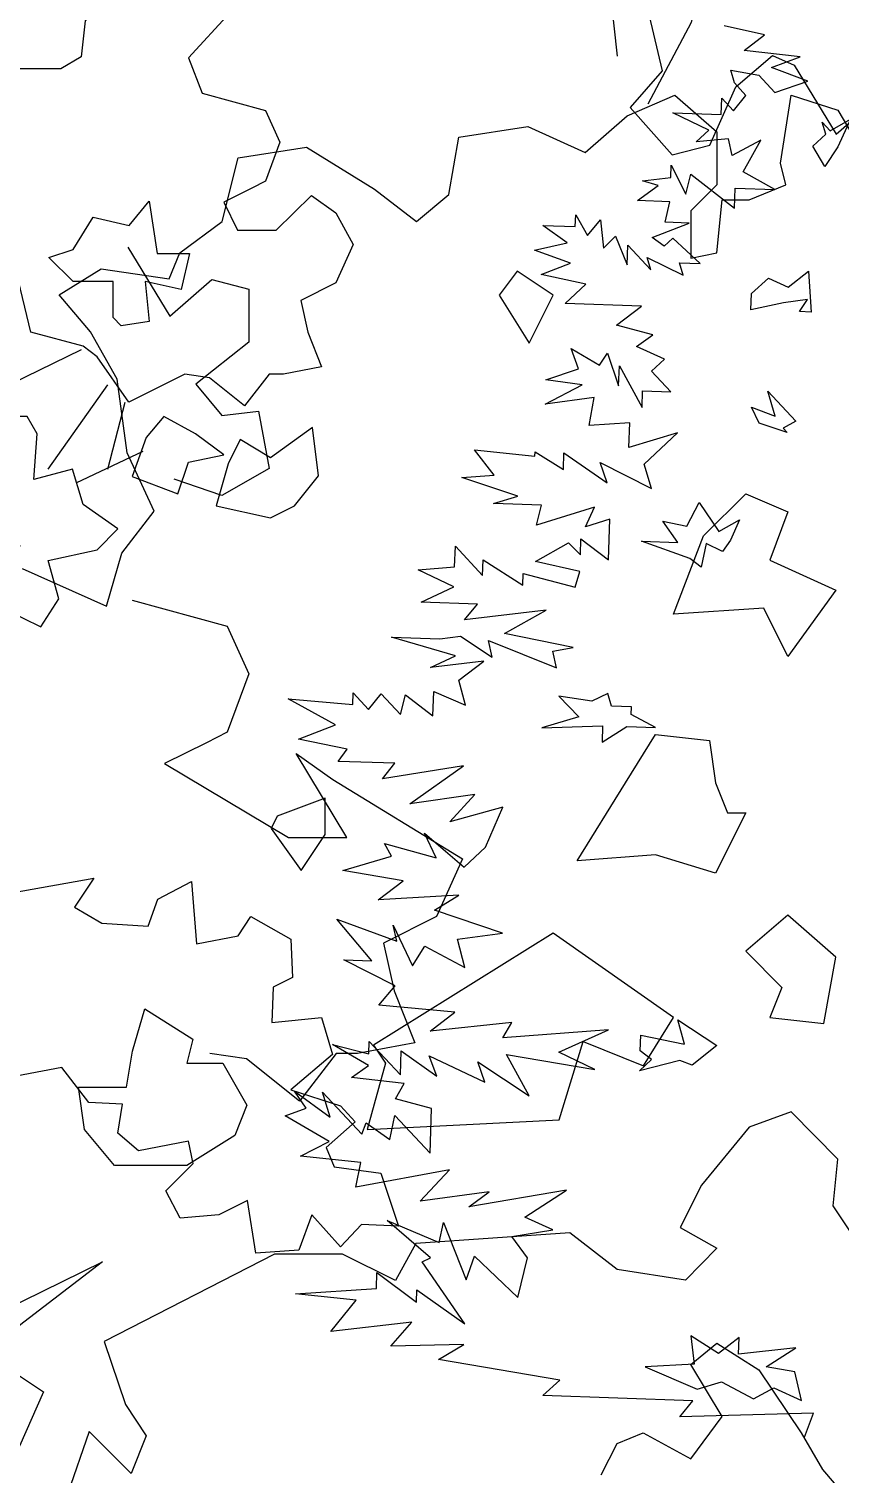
# Model space of a CAD drawing. Header units: inches. Extents: x 11.9 to 85.3, y 21.1 to 37.4.
# Drawn here: x 35.9321 to 36.1717, y 22.2944 to 22.7212 of the extents above; entities that cross this region are included whole.
import ezdxf

# ---------------------------------------------------------------- set-up
doc = ezdxf.new("R2010")
doc.units = ezdxf.units.IN
doc.header["$MEASUREMENT"] = 0
doc.layers.add('CAY', color=94, linetype='Continuous')
doc.layers.add('CAY-3', color=61, linetype='Continuous')

# ---------------------------------------------------------------- blocks, each defined once
blk = doc.blocks.new('A$C76451831')
at = {"layer": 'CAY'}
for p, q in [((3035.12, 1358.57), (3052.22, 1286.61)), ((3052.22, 1286.61), (3031, 1262.42)), ((5019.17, 937.2), (4991.66, 907.32)), ((5370.71, 922.55), (5344.18, 928.46)), ((5357.2, 912.14), (5370.71, 922.55)), ((4991.66, 907.32), (5000.7, 884.12)), ((5394.22, 908.13), (5357.2, 912.14)), ((5375.39, 901.08), (5394.22, 908.13)), ((5351.03, 891.05), (5348.6, 899.29)), ((5348.6, 899.29), (5367.06, 895.93)), ((5367.06, 895.93), (5377.54, 884.68)), ((5399.1, 892.09), (5375.39, 901.08)), ((5358.44, 882.63), (5351.03, 891.05)), ((5377.54, 884.68), (5399.1, 892.09)), ((5000.7, 884.12), (5042.37, 872.71)), ((5342.14, 870.05), (5342.52, 880.92)), ((5342.52, 880.92), (5350.38, 872.48)), ((5350.38, 872.48), (5358.44, 882.63)), ((5042.37, 872.71), (5051.8, 851.87)), ((5310.45, 871.16), (5342.14, 870.05)), ((5334.08, 859.91), (5310.45, 871.16)), ((5325.65, 852.04), (5334.08, 859.91)), ((5051.8, 851.87), (5042.37, 826.31)), ((5347.01, 854.01), (5325.65, 852.04)), ((5349.35, 843.05), (5347.01, 854.01)), ((5368.29, 853.27), (5349.35, 843.05)), ((5356.68, 832.37), (5368.29, 853.27)), ((5308.97, 828.6), (5309.25, 836.75)), ((5309.25, 836.75), (5319.01, 817.82)), ((5290.32, 826.53), (5308.97, 828.6)), ((5319.01, 817.82), (5322.19, 830.85)), ((5322.19, 830.85), (5350.86, 808.55)), ((5377.57, 820.76), (5356.68, 832.37)), ((5033.32, 821.59), (5014.85, 812.55)), ((5042.37, 826.31), (5033.32, 821.59)), ((5287.14, 813.49), (5300.63, 823.45)), ((5300.63, 823.45), (5290.32, 826.53)), ((5350.86, 808.55), (5351.32, 821.68)), ((5351.32, 821.68), (5377.57, 820.76)), ((5014.85, 812.55), (5023.89, 794.06)), ((5049.44, 794.06), (5072.63, 816.87)), ((5072.63, 816.87), (5088.75, 805.47)), ((5308.42, 812.75), (5287.14, 813.49)), ((5305.23, 799.26), (5308.42, 812.75)), ((5088.75, 805.47), (5100.15, 784.63)), ((5246.21, 796.33), (5246.48, 804.03)), ((5246.48, 804.03), (5254.17, 790.62)), ((5254.17, 790.62), (5262.68, 800.75)), ((5262.68, 800.75), (5264.75, 782.09)), ((5296.71, 789.13), (5321.07, 798.71)), ((5321.07, 798.71), (5305.23, 799.26)), ((5023.89, 794.06), (5049.44, 794.06)), ((5240.86, 785.64), (5224.94, 797.08)), ((5224.94, 797.08), (5246.21, 796.33)), ((5264.75, 782.09), (5272.73, 789.97)), ((5272.73, 789.97), (5280.23, 771.12)), ((4951.7, 782.9), (4979.41, 737.48)), ((5100.15, 784.63), (5088.75, 759.46)), ((5219.39, 780.95), (5240.86, 785.64)), ((5243.11, 772.42), (5219.39, 780.95)), ((5280.23, 771.12), (5280.68, 784.25)), ((5280.68, 784.25), (5295.97, 767.85)), ((5304.67, 783.41), (5296.71, 789.13)), ((5310.29, 788.66), (5304.67, 783.41)), ((5328.3, 772.16), (5310.29, 788.66)), ((5223.82, 764.93), (5243.11, 772.42)), ((5295.97, 767.85), (5293.54, 776.09)), ((5293.54, 776.09), (5317.15, 764.39)), ((5314.72, 772.64), (5328.3, 772.16)), ((5317.15, 764.39), (5314.72, 772.64)), ((4887.88, 726.82), (4878.45, 766.14)), ((4979.41, 737.48), (5007.12, 761.66)), ((5007.12, 761.66), (5031.3, 755.18)), ((5253.05, 758.47), (5223.82, 764.93)), ((5031.3, 755.18), (5031.3, 720.37)), ((5088.75, 759.46), (5065.56, 747.66)), ((5239.46, 745.8), (5253.05, 758.47)), ((5065.56, 747.66), (5070.27, 726.82)), ((5289.7, 744.04), (5239.46, 745.8)), ((5273.4, 731.46), (5289.7, 744.04)), ((4922.48, 717.77), (4887.88, 726.82)), ((5070.27, 726.82), (5079.31, 704.01)), ((5297.2, 725.19), (5273.4, 731.46)), ((5286.51, 717.41), (5297.2, 725.19)), ((4825.38, 669.01), (4921.3, 715.42)), ((4931.52, 710.7), (4922.48, 717.77)), ((5031.3, 720.37), (4996.51, 692.65)), ((5248.39, 702.87), (5243.42, 716.19)), ((5243.42, 716.19), (5262.06, 705.11)), ((5304.79, 709.06), (5286.51, 717.41)), ((4952.35, 680.81), (4931.52, 710.7)), ((5079.31, 704.01), (5054.16, 699.29)), ((5262.06, 705.11), (5267.32, 713.09)), ((5267.32, 713.09), (5274.73, 691.52)), ((5274.73, 691.52), (5275.19, 704.66)), ((5275.19, 704.66), (5290.09, 677.39)), ((5296.36, 701.2), (5304.79, 709.06)), ((4989.3, 699.29), (4952.35, 680.81)), ((5005.42, 696.93), (4989.3, 699.29)), ((5028.61, 678.45), (5005.42, 696.93)), ((5044.72, 699.29), (5028.61, 678.45)), ((5054.16, 699.29), (5044.72, 699.29)), ((5226.83, 695.46), (5248.39, 702.87)), ((5250.74, 692.36), (5226.83, 695.46)), ((5309.03, 687.61), (5296.36, 701.2)), ((4899.28, 636.77), (4938.59, 692.21)), ((4996.51, 692.65), (5013.61, 672.01)), ((5226.28, 679.62), (5250.74, 692.36)), ((5290.09, 677.39), (5290.47, 688.25)), ((5290.47, 688.25), (5309.03, 687.61)), ((4938.59, 636.77), (4949.99, 680.81)), ((5258.6, 683.93), (5226.28, 679.62)), ((5255.24, 665.46), (5258.6, 683.93)), ((5013.61, 672.01), (5037.78, 674.95)), ((5037.78, 674.95), (5044.86, 637.2)), ((5282.04, 667.24), (5255.24, 665.46)), ((5281.47, 650.94), (5282.04, 667.24)), ((5313.53, 660.7), (5281.47, 650.94)), ((5291.51, 640.16), (5313.53, 660.7)), ((4917.76, 627.72), (4961.78, 648.56)), ((5179.91, 649.5), (5219.64, 645.39)), ((5192.92, 632.73), (5179.91, 649.5)), ((5219.64, 645.39), (5219.74, 648.11)), ((5219.74, 648.11), (5238.37, 636.58)), ((5238.37, 636.58), (5238.75, 647.45)), ((5238.75, 647.45), (5267.07, 627.87)), ((5044.86, 637.2), (5013.61, 619.51)), ((5262.55, 641.18), (5296.39, 624.13)), ((5267.07, 627.87), (5262.55, 641.18)), ((5296.39, 624.13), (5291.51, 640.16)), ((5013.61, 619.51), (4982.36, 630.13)), ((5171.57, 631.21), (5192.92, 632.73)), ((5208.3, 619.04), (5171.57, 631.21)), ((5192.27, 614.16), (5208.3, 619.04)), ((5223.95, 613.06), (5192.27, 614.16)), ((5220.78, 600.02), (5223.95, 613.06)), ((5258.8, 611.84), (5220.78, 600.02)), ((5252.91, 598.9), (5258.8, 611.84)), ((5268.94, 603.78), (5252.91, 598.9)), ((5268.01, 577.07), (5268.94, 603.78)), ((5249.55, 580.43), (5249.91, 590.84)), ((5249.91, 590.84), (5268.01, 577.07)), ((5166.8, 572.44), (5167.27, 586.02)), ((5167.27, 586.02), (5185.18, 566.81)), ((5219.94, 576.02), (5241.67, 588.41)), ((5241.67, 588.41), (5249.55, 580.43)), ((5142.71, 570.56), (5166.8, 572.44)), ((5166.34, 559.31), (5142.71, 570.56)), ((5185.18, 566.81), (5185.54, 577.23)), ((5185.54, 577.23), (5211.69, 560.45)), ((5249.17, 569.56), (5219.94, 576.02)), ((5211.69, 560.45), (5211.96, 568.14)), ((5211.96, 568.14), (5246.09, 559.24)), ((5246.09, 559.24), (5249.17, 569.56)), ((5144.69, 549.18), (5166.34, 559.31)), ((5181.8, 547.89), (5144.69, 549.18)), ((5173.29, 537.76), (5181.8, 547.89)), ((5226.98, 544.04), (5173.29, 537.76)), ((5199.71, 528.68), (5226.98, 544.04)), ((5125.31, 526.29), (5156.99, 525.18)), ((5167.47, 513.94), (5125.31, 526.29)), ((5156.99, 525.18), (5170.65, 526.97)), ((5170.65, 526.97), (5191.46, 513.1)), ((5189.12, 524.06), (5233.82, 506.18)), ((5191.46, 513.1), (5189.12, 524.06)), ((5244.7, 519.4), (5199.71, 528.68)), ((5150.9, 506.35), (5167.47, 513.94)), ((5231.48, 517.14), (5244.7, 519.4)), ((5233.82, 506.18), (5231.48, 517.14)), ((5185.94, 510.57), (5150.9, 506.35)), ((5169.64, 497.99), (5185.94, 510.57)), ((5174.04, 481.52), (5169.64, 497.99)), ((5057.27, 485.6), (5099.74, 481.85)), ((5088.4, 468.64), (5057.27, 485.6)), ((5099.74, 481.85), (5100.01, 489.54)), ((5100.01, 489.54), (5110.05, 478.77)), ((5110.05, 478.77), (5118.57, 488.9)), ((5118.57, 488.9), (5131.23, 475.31)), ((5131.23, 475.31), (5134.41, 488.34)), ((5134.41, 488.34), (5152.5, 474.56)), ((5152.5, 474.56), (5153.06, 490.41)), ((5153.06, 490.41), (5174.04, 481.52)), ((5064.05, 459.07), (5088.4, 468.64)), ((5096, 452.51), (5064.05, 459.07)), ((5062.55, 449.63), (5086.72, 432.52)), ((5090.28, 444.55), (5096, 452.51)), ((5127.39, 443.26), (5090.28, 444.55)), ((5119.34, 433.11), (5127.39, 443.26)), ((5172.65, 441.67), (5119.34, 433.11)), ((5137.34, 416.61), (5172.65, 441.67)), ((5180.15, 422.83), (5137.34, 416.61)), ((5163.66, 404.81), (5180.15, 422.83)), ((5198.44, 414.48), (5163.66, 404.81)), ((5187.1, 388.13), (5198.44, 414.48)), ((5120.57, 390.45), (5154.68, 381.1)), ((5125.26, 382.13), (5120.57, 390.45)), ((5154.68, 381.1), (5147.08, 397.23)), ((5147.08, 397.23), (5173.04, 375.02)), ((5093.21, 372.82), (5125.26, 382.13)), ((5173.04, 375.02), (5187.1, 388.13)), ((5132.85, 366), (5093.21, 372.82)), ((5171.94, 380.31), (5154.84, 342.56)), ((5116.55, 353.42), (5132.85, 366)), ((5169.68, 356.55), (5116.55, 353.42)), ((5153.48, 346.69), (5169.68, 356.55)), ((5154.84, 342.56), (5120.06, 324.86)), ((5198.26, 331.53), (5153.48, 346.69)), ((5112.43, 313.22), (5089.38, 340.77)), ((5089.38, 340.77), (5128.75, 326.25)), ((5126.39, 336.76), (5139.05, 310.02)), ((5128.75, 326.25), (5126.39, 336.76)), ((5120.06, 324.86), (5127.13, 293.6)), ((5168.67, 327.57), (5198.26, 331.53)), ((5173.45, 308.82), (5168.67, 327.57)), ((5093.87, 313.86), (5112.43, 313.22)), ((5127.72, 296.82), (5093.87, 313.86)), ((5139.05, 310.02), (5147.21, 322.88)), ((5147.21, 322.88), (5173.45, 308.82)), ((5116.85, 284.05), (5127.72, 296.82)), ((5127.13, 293.6), (5140.69, 259.39)), ((5166.99, 279.58), (5116.85, 284.05)), ((5150.69, 267), (5166.99, 279.58)), ((5204.37, 272.83), (5150.69, 267)), ((5198.57, 262.61), (5204.37, 272.83)), ((5268.09, 267.89), (5198.57, 262.61)), ((5235.4, 253.16), (5268.09, 267.89)), ((5110.03, 244.39), (5086.5, 258.36)), ((5086.5, 258.36), (5110.3, 252.09)), ((5140.69, 259.39), (5102.96, 252.31)), ((5110.3, 252.09), (5110.58, 260.24)), ((5110.58, 260.24), (5131.11, 238.22)), ((5029.84, 248.77), (5005.67, 252.31)), ((5064.63, 221.05), (5029.84, 248.77)), ((5088.81, 252.31), (5064.63, 221.05)), ((5102.96, 252.31), (5088.81, 252.31)), ((5131.11, 238.22), (5131.66, 254.07)), ((5131.66, 254.07), (5155.1, 237.38)), ((5155.1, 237.38), (5150.12, 250.7)), ((5150.12, 250.7), (5186.68, 233.56)), ((5200.91, 251.65), (5259.03, 241.91)), ((5215.82, 224.38), (5200.91, 251.65)), ((5259.03, 241.91), (5235.4, 253.16)), ((5098.88, 236.62), (5110.03, 244.39)), ((5186.68, 233.56), (5182.16, 246.86)), ((5182.16, 246.86), (5215.82, 224.38)), ((5133.64, 232.69), (5098.88, 236.62)), ((5127.84, 222.47), (5133.64, 232.69)), ((5069.17, 216.35), (5061.4, 227.51)), ((5061.4, 227.51), (5084.82, 210.37)), ((5079.96, 226.86), (5105.73, 199.21)), ((5084.82, 210.37), (5079.96, 226.86)), ((5151.64, 216.19), (5127.84, 222.47)), ((5055.4, 211.39), (5069.17, 216.35)), ((5084.27, 194.52), (5055.4, 211.39)), ((5124.19, 195.85), (5127.46, 211.6)), ((5127.46, 211.6), (5150.61, 186.76)), ((5150.61, 186.76), (5151.64, 216.19)), ((5105.73, 199.21), (5108.71, 206.81)), ((5108.71, 206.81), (5124.19, 195.85)), ((5065.35, 184.75), (5084.27, 194.52)), ((5105.08, 180.65), (5065.35, 184.75)), ((5101.8, 164.44), (5105.08, 180.65)), ((5163.37, 175.89), (5101.8, 164.44)), ((5144.07, 155.26), (5163.37, 175.89)), ((5240.39, 162.32), (5176.11, 151.42)), ((5213.04, 144.69), (5240.39, 162.32)), ((5189.6, 161.37), (5144.07, 155.26)), ((5176.11, 151.42), (5189.6, 161.37)), ((5231.32, 136.34), (5213.04, 144.69)), ((5150.92, 117.85), (5122.33, 142.42)), ((5122.33, 142.42), (5156.72, 128.07)), ((5156.72, 128.07), (5159.44, 141.12)), ((5159.44, 141.12), (5174.44, 103.42)), ((5204.43, 131.84), (5231.32, 136.34)), ((5214.82, 117.88), (5204.43, 131.84)), ((5145.4, 115.32), (5150.92, 117.85)), ((5173.42, 74.45), (5145.4, 115.32)), ((5174.44, 103.42), (5179.97, 119.1)), ((5179.97, 119.1), (5208.47, 91.81)), ((5208.47, 91.81), (5214.82, 117.88)), ((5115.33, 97.78), (5115.69, 108.2)), ((5115.69, 108.2), (5141.75, 88.7)), ((5062.19, 94.2), (5115.33, 97.78)), ((5141.75, 88.7), (5142.03, 96.85)), ((5142.03, 96.85), (5173.42, 74.45)), ((5101.92, 90.09), (5062.19, 94.2)), ((5085.34, 69.36), (5101.92, 90.09)), ((5138.57, 75.66), (5085.34, 69.36)), ((5124.88, 59.82), (5138.57, 75.66)), ((5172.95, 60.86), (5124.88, 59.82)), ((5156.29, 51.02), (5172.95, 60.86)), ((5236.02, 37.35), (5156.29, 51.02)), ((5224.8, 27.32), (5236.02, 37.35)), ((5323.46, 23.87), (5224.8, 27.32)), ((5314.94, 13.29), (5323.46, 23.87)), ((5402.93, 15.66), (5314.94, 13.29)), ((5396.95, 0), (5402.93, 15.66))]:
    blk.add_line(p, q, dxfattribs=at)
for points in [[(5254.85, 1037.27), (5265.39, 984.54), (5273.83, 908.6)], [(5338.17, 995.08), (5322.35, 930.75), (5293.87, 876.96)]]:
    blk.add_lwpolyline(points, dxfattribs=at)
for points in [[(4865.58, 929.21), (4870.86, 952.98), (4905.17, 945.06), (4910.45, 963.54), (4907.81, 982.02), (4923.65, 987.3), (4947.4, 979.38), (4939.48, 942.42), (4923.65, 931.85), (4921.01, 908.09), (4907.81, 900.17), (4873.5, 900.17)], [(5402.59, 849.35), (5411.02, 857.22), (5408.57, 865.01), (5413.82, 859.39), (5427.23, 867.08), (5418.88, 848.78), (5410.28, 835.94)], [(4915.73, 781.35), (4928.92, 802.48), (4952.68, 797.2), (4965.87, 813.04), (4971.15, 778.71), (4992.27, 778.71), (4986.99, 754.95), (4963.23, 760.23), (4965.87, 733.83), (4947.4, 731.19), (4942.12, 736.47), (4942.12, 760.23), (4915.73, 760.23), (4899.89, 776.07)], [(5401.49, 740.14), (5393.8, 740.41), (5399.06, 748.38), (5383.13, 746.22), (5361.67, 741.53), (5362.05, 752.4), (5373.27, 762.43), (5386.21, 756.54), (5399.71, 766.95)], [(5385.59, 660.91), (5367.22, 666.99), (5362.15, 677.59), (5377.8, 671.61), (5372.94, 688.09), (5391.29, 668.41), (5382.97, 663.72)], [(4892.21, 659.97), (4885.53, 671.37), (4869.41, 671.37), (4869.41, 643.85), (4852.9, 632.05), (4836.78, 636.77), (4843.86, 609.24), (4871.37, 606.88), (4880.81, 586.04), (4862.33, 574.63), (4862.33, 553.79), (4871.37, 544.36), (4894.57, 532.95), (4906.36, 551.43), (4899.28, 576.6), (4931.52, 583.68), (4945.27, 597.44), (4922.48, 613.57), (4915.4, 636.77), (4889.85, 630.08)], [(4975.54, 671.37), (4963.75, 657.61), (4954.71, 632.05), (4984.58, 620.64), (4991.66, 641.49), (5014.85, 646.2), (4996.37, 659.97)], [(5321.51, 577.92), (5289.74, 589.45), (5313.73, 588.62), (5303.79, 602.56), (5319.54, 599.29), (5327.79, 614.87), (5340.72, 595.83), (5354.13, 603.52), (5348.22, 590.13), (5342.97, 582.61), (5332.29, 587.97), (5329.02, 572.21)], [(5270.09, 480.89), (5267.66, 489.13), (5257.06, 484.06), (5235.43, 487.54), (5248.55, 473.93), (5224.28, 466.62), (5264.2, 467.94), (5263.82, 457.08), (5280.04, 467.39), (5299.05, 466.73), (5283.04, 475.45), (5283.22, 480.43)], [(5288.9, 254.01), (5289.27, 264.43), (5318.06, 258.44), (5313.63, 274.46), (5339.33, 257.69), (5323.02, 244.66), (5314.96, 247.66), (5288.45, 240.88), (5296.41, 248.31)], [(5395.07, 24.09), (5390.74, 42.83), (5371.82, 46.21), (5391.29, 58.68), (5353.54, 54.56), (5353.92, 65.42), (5340.41, 55.01), (5322.23, 66.53), (5324.3, 47.87), (5292.07, 46.28), (5326.45, 31.48), (5342.48, 36.36), (5363.39, 25.2), (5376.78, 32.44)]]:
    blk.add_lwpolyline(points, close=True, dxfattribs=at)
at = {"layer": 'CAY-3'}
for p, q in [((3100.57, 1275.99), (3124.75, 1296.63)), ((3124.75, 1296.63), (3138.9, 1290.15)), ((3138.9, 1290.15), (3166.61, 1244.73)), ((3083.47, 1237.65), (3100.57, 1275.99)), ((3029.14, 1257), (3060.39, 1270.57)), ((3060.39, 1270.57), (3088.1, 1246.38)), ((3129.96, 1225.74), (3137.04, 1270.57)), ((3137.04, 1270.57), (3167.7, 1260.54)), ((3166.61, 1244.73), (3194.32, 1268.91)), ((3001.43, 1232.82), (3029.14, 1257)), ((3031, 1262.42), (3058.71, 1231.16)), ((3167.7, 1260.54), (3178.31, 1242.84)), ((2918.29, 1242.84), (2963.69, 1249.92)), ((2963.69, 1249.92), (3001.43, 1232.82)), ((3088.1, 1246.38), (3088.1, 1211.58)), ((2773.24, 1229.28), (2818.05, 1236.36)), ((2818.05, 1236.36), (2862.87, 1208.63)), ((2911.8, 1205.09), (2918.29, 1242.84)), ((3058.71, 1231.16), (3083.47, 1237.65)), ((2762.63, 1187.4), (2773.24, 1229.28)), ((3133.5, 1211.58), (3129.96, 1225.74)), ((2862.87, 1208.63), (2890.58, 1187.4)), ((3088.1, 1211.58), (3071, 1194.47)), ((3109.33, 1201.55), (3133.5, 1211.58)), ((2890.58, 1187.4), (2911.8, 1205.09)), ((3088.1, 1166.75), (3091.64, 1201.55)), ((3091.64, 1201.55), (3109.33, 1201.55)), ((3071, 1194.47), (3071, 1163.21)), ((2734.92, 1166.75), (2762.63, 1187.4)), ((2727.84, 1149.65), (2734.92, 1166.75)), ((3071, 1163.21), (3088.1, 1166.75)), ((2655.32, 1139.03), (2683.03, 1156.13)), ((2683.03, 1156.13), (2727.84, 1149.65)), ((2675.96, 1114.84), (2655.32, 1139.03)), ((2693.64, 1083.58), (2675.96, 1114.84)), ((2700.13, 1035.21), (2693.64, 1083.58)), ((2717.82, 996.87), (2700.13, 1035.21)), ((2696.59, 969.15), (2717.82, 996.87)), ((2686.57, 934.35), (2696.59, 969.15)), ((2631.14, 959.12), (2686.57, 934.35)), ((3137.04, 601.66), (3109.33, 591.63)), ((3167.7, 570.4), (3137.04, 601.66)), ((3109.33, 591.63), (3078.08, 553.29)), ((3164.75, 539.73), (3167.7, 570.4)), ((3078.08, 553.29), (3063.93, 525.57)), ((4954.64, 550.49), (5017.14, 533.39)), ((3192.46, 497.85), (3164.75, 539.73)), ((5017.14, 533.39), (5031.3, 502.12)), ((3063.93, 525.57), (3088.1, 512)), ((2890.19, 514.94), (2876.63, 490.75)), ((2991.4, 522.03), (2890.19, 514.94)), ((3022.65, 497.85), (2991.4, 522.03)), ((2797.03, 507.86), (2685.02, 450.41)), ((2841.85, 507.86), (2797.03, 507.86)), ((2876.63, 490.75), (2841.85, 507.86)), ((3088.1, 512), (3067.46, 490.77)), ((3067.46, 490.77), (3022.65, 497.85)), ((5031.3, 502.12), (5017.14, 463.78)), ((5003.58, 456.71), (4975.87, 443.14)), ((5017.14, 463.78), (5003.58, 456.71)), ((2685.02, 450.41), (2699.17, 409.12)), ((3071, 435.32), (3088.1, 449.48)), ((3088.1, 449.48), (3115.81, 431.78)), ((5095.88, 394.47), (5062.55, 449.63)), ((4975.87, 443.14), (5057.56, 394.47)), ((3091.64, 401.11), (3071, 435.32)), ((3115.81, 431.78), (3143.53, 390.49)), ((5086.72, 432.52), (5171.94, 380.31)), ((2699.17, 409.12), (2712.73, 388.48)), ((3071, 373.39), (3091.64, 401.11)), ((2675.11, 391.31), (2660.85, 350.14)), ((2685.02, 381.4), (2675.11, 391.31)), ((3022.65, 383.41), (3039.75, 390.49)), ((3039.75, 390.49), (3071, 373.39)), ((3143.53, 390.49), (3157.68, 366.31)), ((5057.56, 394.47), (5095.88, 394.47)), ((2702.71, 363.7), (2685.02, 381.4)), ((2712.73, 388.48), (2702.71, 363.7)), ((3012.04, 362.77), (3022.65, 383.41)), ((3157.68, 366.31), (3178.31, 342.12))]:
    blk.add_line(p, q, dxfattribs=at)
for points in [[(2980.44, 1138.92), (2956.69, 1154.77), (2944.81, 1138.92), (2964.6, 1107.24)], [(2826.04, 1020.11), (2822.08, 1051.79), (2794.37, 1031.99), (2774.58, 1043.87), (2766.66, 1028.03), (2758.74, 1000.31), (2794.37, 992.38), (2810.21, 1000.31)], [(3079.41, 980.5), (3107.12, 1008.23), (3134.84, 996.34), (3122.96, 964.66), (3166.51, 944.86), (3134.84, 901.29), (3119, 932.98), (3059.62, 929.02)], [(3027.95, 818.12), (3047.74, 849.81), (3083.37, 845.85), (3087.33, 818.12), (3095.25, 798.32), (3107.12, 798.32), (3087.33, 758.71), (3047.74, 770.6), (2996.28, 766.64)], [(2798.79, 796.03), (2794.83, 788.11), (2814.63, 760.39), (2830.46, 784.15), (2830.46, 807.91)], [(3158.59, 659.7), (3166.51, 703.27), (3134.84, 730.99), (3107.12, 707.23), (3130.88, 683.46), (3122.96, 663.66)], [(3039.82, 631.98), (3059.62, 663.66), (2980.44, 719.11), (2862.13, 645.53), (2870.05, 633.65), (2858.17, 590.08), (2984.4, 596.33), (3000.23, 647.82)], [(2739.41, 633.65), (2763.16, 633.65), (2779, 605.93), (2771.08, 586.12), (2739.41, 566.32), (2691.9, 566.32), (2672.11, 590.08), (2668.15, 617.81), (2699.82, 617.81), (2703.78, 641.57), (2711.69, 669.29), (2743.37, 649.49)], [(2573.82, 417.36), (2565.9, 445.08), (2683.98, 502.95), (2629.25, 460.93), (2621.33, 433.2), (2645.08, 417.36), (2629.25, 381.72)]]:
    blk.add_lwpolyline(points, close=True, dxfattribs=at)
blk.add_lwpolyline([(4876.64, 358.19), (4929.38, 367.68), (4916.72, 348.7), (4934.65, 338.15), (4965.24, 336.04), (4971.56, 353.97), (4993.71, 365.57), (4996.88, 324.44), (5024.3, 329.71), (5032.74, 342.37), (5059.1, 327.61), (5060.16, 302.29), (5047.5, 295.96), (5046.45, 272.76), (5079.14, 275.93), (5086.52, 251.67), (5059.1, 228.46), (5091.8, 217.92), (5101.29, 207.37), (5082.31, 190.5), (5087.58, 177.84), (5118.16, 173.62), (5129.77, 138.82), (5105.51, 139.87), (5091.8, 125.11), (5072.81, 146.2), (5064.38, 123), (5035.9, 120.89), (5030.63, 155.69), (5011.64, 146.2), (4986.33, 144.09), (4976.84, 162.02), (4994.77, 179.95), (4991.6, 194.71), (4958.91, 188.39), (4945.2, 199.99), (4948.36, 218.97), (4926.21, 220.03), (4908.28, 243.23), (4870.31, 235.85)], dxfattribs=at)

msp = doc.modelspace()

# ---------------------------------------------------------------- block references
at = {"layer": 'CAY', "xscale": 0.0004489089019145984, "yscale": 0.0004489089019145984, "zscale": 0.0004489089019145984}
for p in [(33.73839, 22.30535), (34.74897, 22.13133)]:
    msp.add_blockref('A$C76451831', p, dxfattribs=at)

doc.saveas('drawing.dxf')
